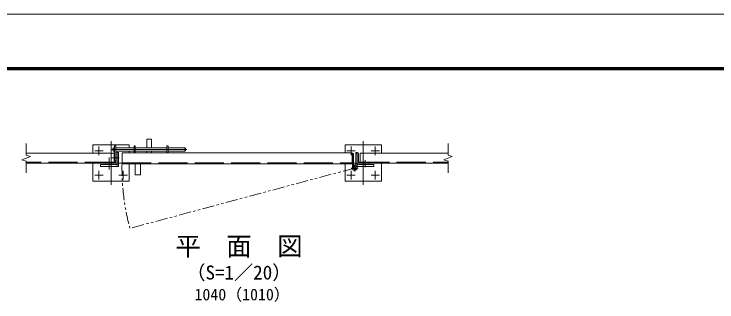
# Model space of a CAD drawing. Units: millimetres, scale not verified. Extents: x -4200 to 4200, y -2970 to 2970.
# Drawn here: x -2728 to 172, y 1783 to 2970 of the extents above; entities that cross this region are included whole.
import ezdxf
from ezdxf.enums import TextEntityAlignment as Align

# ---------------------------------------------------------------- set-up
doc = ezdxf.new("R2010")
doc.units = ezdxf.units.MM
doc.header["$LTSCALE"] = 20
for name, pattern in [('DASHED', [7.5, 6, -1.5]), ('USER1', [50.8, 31.75, -6.35, 6.35, -6.35]), ('USER2', [5, 2.5, -0.5, 0.5, -0.5, 0.5, -0.5])]:
    doc.linetypes.add(name, pattern=pattern)
doc.layers.add('0-0_D-TTL-TXT', color=7, linetype='Continuous')
for name, color, linetype, lineweight in [('0-1_D-STR1', 1, 'Continuous', 18), ('0-2_D-BMK', 2, 'USER1', 13), ('0-3_D-STR3', 3, 'Continuous', 13), ('0-4_D-STR-DIM', 7, 'Continuous', 9), ('0-8_D-TTL', 7, 'Continuous', 9)]:
    doc.layers.add(name, color=color, linetype=linetype, lineweight=lineweight)
doc.styles.add('ＭＳ ゴシック', font='')
doc.styles.get('ＭＳ ゴシック').set_extended_font_data('MS Gothic')

msp = doc.modelspace()

# ---------------------------------------------------------------- linework, layer by layer
at = {"layer": '0-1_D-STR1'}
for p, q in [((-2315.17, 2395.85), (-2677.17, 2395.85)), ((-2308.17, 2395.35), (-2308.17, 2362.35)), ((-2282.17, 2397.35), (-1332.17, 2397.35)), ((-2282.17, 2397.35), (-2282.17, 2357.35)), ((-1332.17, 2397.35), (-1332.17, 2357.35)), ((-1306.17, 2395.35), (-1306.17, 2362.35)), ((-1299.17, 2395.85), (-1299.17, 2355.85)), ((-1299.17, 2395.85), (-937.17, 2395.85)), ((-2314.67, 2355.85), (-2347.67, 2355.85)), ((-2277.17, 2352.35), (-1337.17, 2352.35)), ((-1299.67, 2355.85), (-1266.67, 2355.85)), ((-1299.17, 2355.85), (-937.17, 2355.85))]:
    msp.add_line(p, q, dxfattribs=at)
at = {"layer": '0-1_D-STR1', "linetype": 'DASHED'}
for p, q in [((-2315.17, 2358.85), (-2677.17, 2358.85)), ((-2282.07, 2356.35), (-1332.27, 2356.35)), ((-1299.17, 2358.85), (-937.17, 2358.85))]:
    msp.add_line(p, q, dxfattribs=at)
at = {"layer": '0-1_D-STR1'}
for points in [[(-2315.17, 2395.85), (-2315.17, 2355.85), (-2677.17, 2355.85)], [(-2302.17, 2349.85), (-2302.17, 2399.85), (-2303.67, 2399.85)], [(-1312.17, 2349.85), (-1312.17, 2399.85), (-1310.67, 2399.85)], [(-2352.17, 2351.35), (-2352.17, 2349.85), (-2302.17, 2349.85)], [(-1262.17, 2351.35), (-1262.17, 2349.85), (-1312.17, 2349.85)]]:
    msp.add_lwpolyline(points, dxfattribs=at)
for centre, radius, start, end in [((-2303.67, 2395.35), 4.5, 90, 180), ((-1310.67, 2395.35), 4.5, 360, 90), ((-2347.67, 2351.35), 4.5, 90, 180), ((-2314.67, 2362.35), 6.5, 270, 0), ((-1299.67, 2362.35), 6.5, 180, 270), ((-1266.67, 2351.35), 4.5, 360, 90)]:
    msp.add_arc(centre, radius, start, end, dxfattribs=at)
at = {"layer": '0-1_D-STR1', "linetype": 'DASHED'}
for centre, start, end in [((-2277.17, 2357.35), 180, 270), ((-1337.17, 2357.35), 270, 0)]:
    msp.add_arc(centre, 5, start, end, dxfattribs=at)
at = {"layer": '0-2_D-BMK'}
for p, q in [((-2327.17, 2265.85), (-2327.17, 2445.85)), ((-1287.17, 2265.85), (-1287.17, 2445.85)), ((-2377.17, 2388.35), (-2377.17, 2423.35)), ((-2324.01, 2411.35), (-2015.26, 2411.35)), ((-1337.17, 2388.35), (-1337.17, 2423.35)), ((-1237.17, 2388.35), (-1237.17, 2423.35)), ((-2394.67, 2405.85), (-2359.67, 2405.85)), ((-2335.17, 2378.09), (-2335.17, 2329.35)), ((-1354.67, 2405.85), (-1319.67, 2405.85)), ((-1219.67, 2405.85), (-1254.67, 2405.85)), ((-2237.17, 2355.85), (-2417.17, 2355.85)), ((-2335.17, 2367.35), (-2335.17, 2338.35)), ((-2327.18, 2377.35), (-2294.4, 2377.35)), ((-1377.17, 2355.85), (-1197.17, 2355.85)), ((-1322.17, 2320.29), (-1322.17, 2350.02)), ((-1279.17, 2367.35), (-1279.17, 2338.35)), ((-2377.17, 2323.35), (-2377.17, 2288.35)), ((-2277.17, 2323.35), (-2277.17, 2288.35)), ((-1337.17, 2323.35), (-1337.17, 2288.35)), ((-1337.03, 2335.15), (-1307.3, 2335.15)), ((-1237.17, 2323.35), (-1237.17, 2288.35)), ((-2394.67, 2305.85), (-2359.67, 2305.85)), ((-2259.67, 2305.85), (-2294.67, 2305.85)), ((-1354.67, 2305.85), (-1319.67, 2305.85)), ((-1219.67, 2305.85), (-1254.67, 2305.85))]:
    msp.add_line(p, q, dxfattribs=at)
at = {"layer": '0-2_D-BMK', "linetype": 'USER2'}
msp.add_line((-1322.17, 2335.15), (-2249.6, 2086.65), dxfattribs=at)
msp.add_arc((-1322.17, 2335.15), 960.15, 178.97356, 195, dxfattribs=at)
at = {"layer": '0-3_D-STR3'}
for p, q in [((-2180.09, 2453.85), (-2180.09, 2417.85)), ((-2180.09, 2453.85), (-2161.09, 2453.85)), ((-2161.09, 2453.85), (-2161.09, 2417.85)), ((-2402.17, 2430.85), (-2252.17, 2430.85)), ((-2402.17, 2395.85), (-2402.17, 2430.85)), ((-2320.59, 2415.85), (-2318.59, 2417.85)), ((-2320.59, 2415.85), (-2320.59, 2406.85)), ((-2320.59, 2406.85), (-2318.59, 2404.85)), ((-2318.59, 2404.85), (-2318.59, 2417.85)), ((-2318.59, 2417.85), (-2312.67, 2417.85)), ((-2312.67, 2426.35), (-2312.67, 2364.85)), ((-2308.17, 2426.35), (-2312.67, 2426.35)), ((-2308.17, 2426.35), (-2308.17, 2364.85)), ((-2308.17, 2417.85), (-2232.17, 2417.85)), ((-2252.17, 2417.85), (-2252.17, 2430.85)), ((-2232.17, 2426.85), (-2232.17, 2397.35)), ((-2227.67, 2426.85), (-2232.17, 2426.85)), ((-2227.67, 2397.35), (-2227.67, 2426.85)), ((-2227.67, 2417.85), (-2096.67, 2417.85)), ((-2096.67, 2397.35), (-2096.67, 2426.85)), ((-2096.67, 2426.85), (-2092.17, 2426.85)), ((-2092.17, 2397.35), (-2092.17, 2426.85)), ((-2092.17, 2417.85), (-2022.59, 2417.85)), ((-2022.59, 2417.85), (-2022.59, 2404.85)), ((-2022.59, 2417.85), (-2020.59, 2415.85)), ((-2020.59, 2406.85), (-2022.59, 2404.85)), ((-2020.59, 2415.85), (-2020.59, 2406.85)), ((-1212.17, 2430.85), (-1362.17, 2430.85)), ((-1362.17, 2397.35), (-1362.17, 2430.85)), ((-1212.17, 2395.85), (-1212.17, 2430.85)), ((-2318.59, 2404.85), (-2312.67, 2404.85)), ((-2308.17, 2404.85), (-2232.17, 2404.85)), ((-2252.17, 2397.35), (-2252.17, 2404.85)), ((-2227.67, 2404.85), (-2096.67, 2404.85)), ((-2180.09, 2397.35), (-2180.09, 2404.85)), ((-2161.09, 2397.35), (-2161.09, 2404.85)), ((-2092.17, 2404.85), (-2022.59, 2404.85)), ((-1331.87, 2335.15), (-1331.87, 2394.85)), ((-1327.37, 2394.85), (-1331.87, 2394.85)), ((-1327.37, 2335.15), (-1327.37, 2394.85)), ((-1312.47, 2335.15), (-1312.47, 2394.85)), ((-2371.17, 2349.85), (-2371.17, 2340.85)), ((-2308.17, 2364.85), (-2312.67, 2364.85)), ((-2252.17, 2280.85), (-2252.17, 2352.35)), ((-2228.17, 2352.35), (-2228.17, 2307.35)), ((-2206.17, 2352.35), (-2206.17, 2307.35)), ((-1362.17, 2280.85), (-1362.17, 2352.35)), ((-1243.17, 2349.85), (-1243.17, 2340.85)), ((-2296.17, 2340.85), (-2371.17, 2340.85)), ((-1327.37, 2343.34), (-1324.95, 2339.54)), ((-1312.47, 2340.85), (-1243.17, 2340.85)), ((-2228.17, 2307.35), (-2206.17, 2307.35))]:
    msp.add_line(p, q, dxfattribs=at)
for points in [[(-2296.17, 2340.85), (-2296.17, 2399.85), (-2302.17, 2399.85)], [(-1318.17, 2343.99), (-1318.17, 2399.85), (-1312.17, 2399.85)], [(-1316.97, 2343.34), (-1316.97, 2394.85), (-1312.47, 2394.85)], [(-2252.17, 2280.85), (-2402.17, 2280.85), (-2402.17, 2355.85)], [(-2371.17, 2349.85), (-2302.17, 2349.85), (-2302.17, 2340.85)], [(-1362.17, 2280.85), (-1212.17, 2280.85), (-1212.17, 2355.85)], [(-1243.17, 2349.85), (-1312.17, 2349.85), (-1312.17, 2340.85)]]:
    msp.add_lwpolyline(points, dxfattribs=at)
for radius in [9.7, 5.2]:
    msp.add_arc((-1322.17, 2335.15), radius, 180, 122.41735, dxfattribs=at)
at = {"layer": '0-4_D-STR-DIM'}
for p, q in [((-2677.17, 2435.85), (-2677.17, 2388.68)), ((-937.17, 2435.85), (-937.17, 2388.68)), ((-2694.79, 2369.44), (-2659.55, 2382.27)), ((-2659.55, 2382.27), (-2677.17, 2388.68)), ((-954.79, 2369.44), (-919.55, 2382.27)), ((-919.55, 2382.27), (-937.17, 2388.68)), ((-2677.17, 2363.03), (-2694.79, 2369.44)), ((-2677.17, 2363.03), (-2677.17, 2315.85)), ((-937.17, 2363.03), (-954.79, 2369.44)), ((-937.17, 2363.03), (-937.17, 2315.85))]:
    msp.add_line(p, q, dxfattribs=at)
at = {"layer": '0-8_D-TTL', "color": 2, "lineweight": 18}
msp.add_lwpolyline([(-4200, 2970), (4200, 2970), (4200, -2970), (-4200, -2970)], close=True, dxfattribs=at)
at = {"layer": '0-8_D-TTL'}
for points in [[(-3930, 2750), (3930, 2750), (3930, -2750), (-3930, -2750)], [(-3927.5, 2747.5), (3927.5, 2747.5), (3927.5, -2747.5), (-3927.5, -2747.5)], [(-3925, 2745), (3925, 2745), (3925, -2745), (-3925, -2745)], [(-3922.5, 2742.5), (3922.5, 2742.5), (3922.5, -2742.5), (-3922.5, -2742.5)], [(-3920, 2740), (3920, 2740), (3920, -2740), (-3920, -2740)]]:
    msp.add_lwpolyline(points, close=True, dxfattribs=at)

# ---------------------------------------------------------------- texts
at = {"layer": '0-0_D-TTL-TXT', "style": 'ＭＳ ゴシック'}
for s, height, p in [('平\u3000面\u3000図', 76.98, (-2062.06, 1951.33)), ('（S=1／20）', 57.77, (-2016.58, 1858.13))]:
    msp.add_text(s, height=height, dxfattribs=at).set_placement(p, align=Align.BOTTOM_LEFT)
at = {"layer": '0-4_D-STR-DIM', "style": 'ＭＳ ゴシック'}
msp.add_text('1040（1010）', height=48.09, dxfattribs=at).set_placement((-1983.12, 1775.2), align=Align.BOTTOM_LEFT)

doc.saveas('drawing.dxf')
